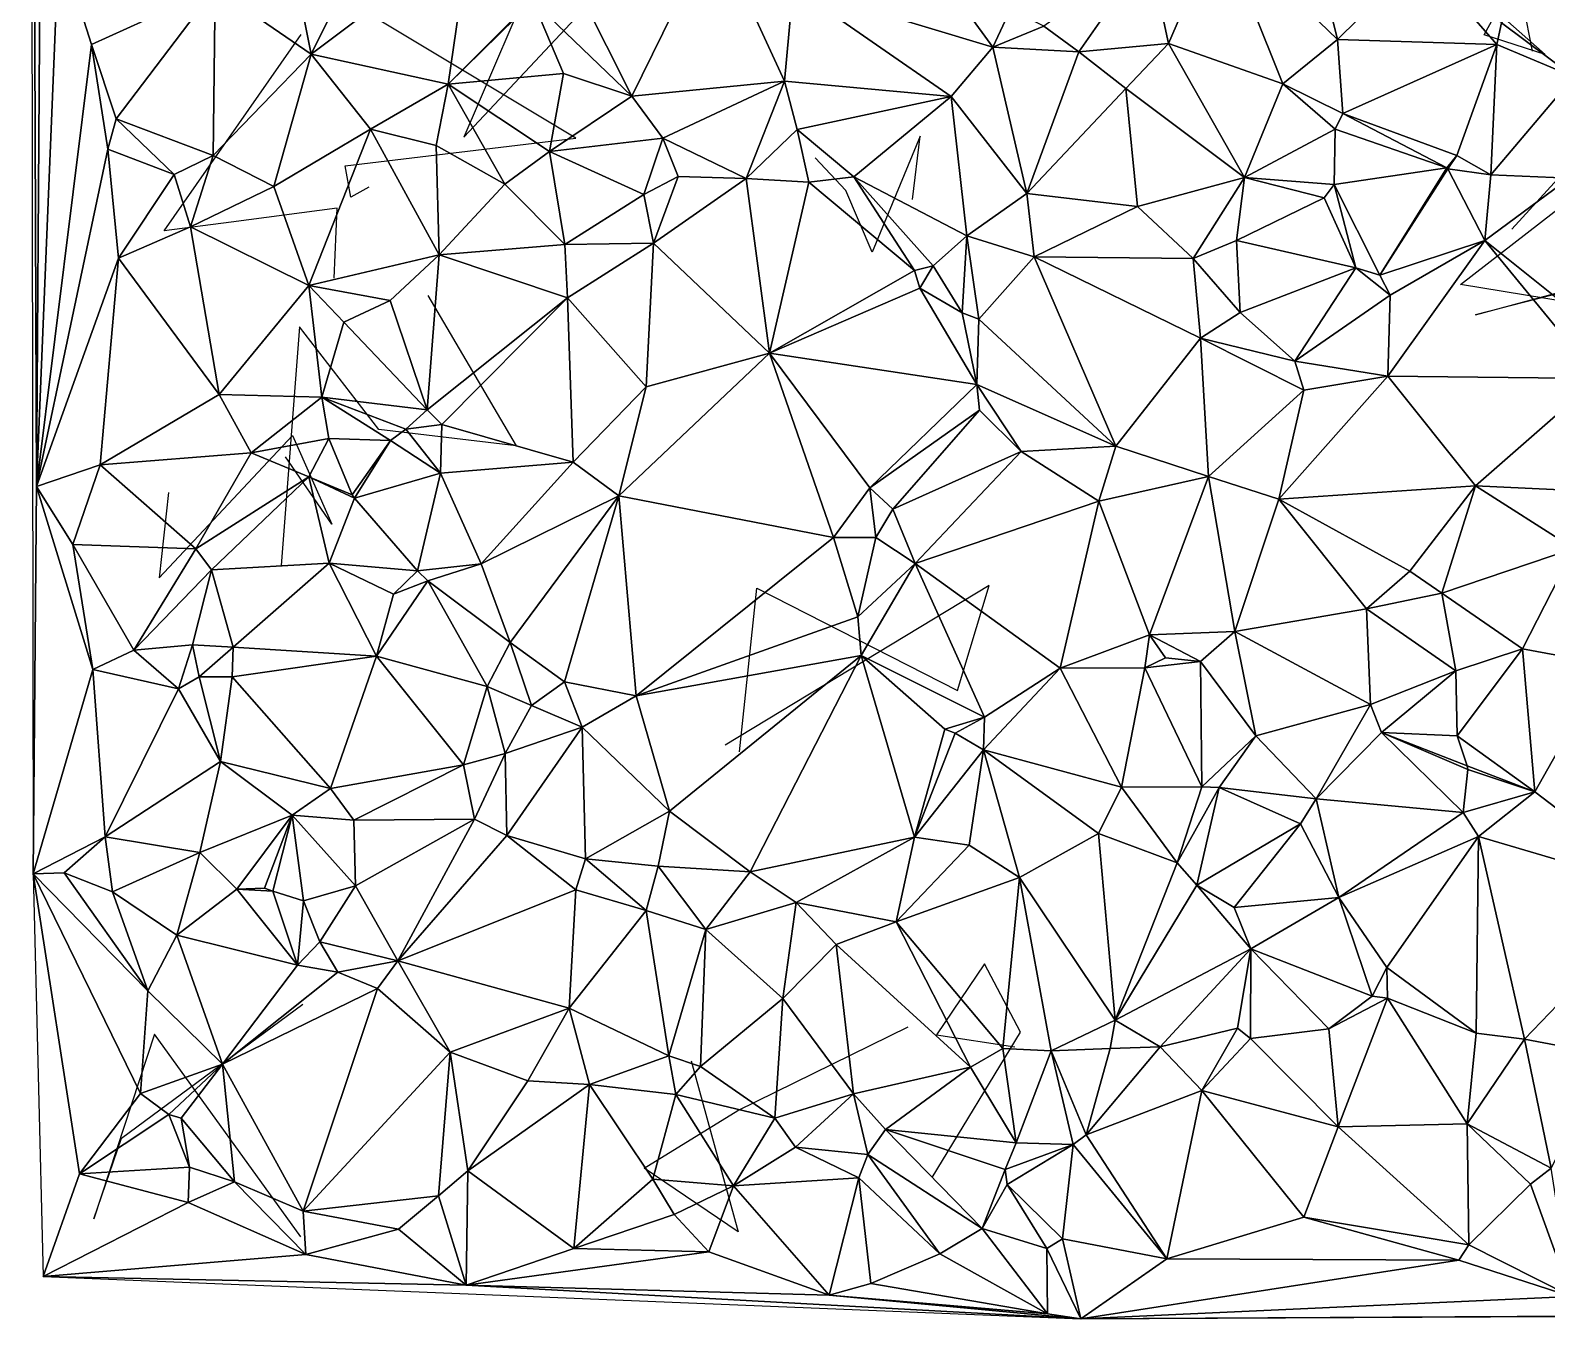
# Model space of a CAD drawing. Header units: metres. Extents: x -15 to 15.6, y -15.7 to 15.2.
# Drawn here: x -14.98 to -3.86, y -15 to -5.55 of the extents above; entities that cross this region are included whole.
import ezdxf

# ---------------------------------------------------------------- set-up
doc = ezdxf.new("R2010")
doc.units = ezdxf.units.M
doc.layers.add('CRACKS', color=1, linetype='Continuous')
doc.layers.add('STREET_MESH', color=7, linetype='Continuous')

msp = doc.modelspace()

# ---------------------------------------------------------------- linework, layer by layer
at = {"layer": 'CRACKS'}
for points in [[(-10.513, -4.803, 0.1), (-11.195, -5.117, 0.1), (-11.232, -5.005, 0.1), (-11.801, -6.333, 0.1), (-10.72, -5.179, 0.1)], [(-4.653, -5.034, 0.1), (-3.87, -5.728, 0.1), (-4.317, -5.584, 0.1), (-4.075, -5.139, 0.1), (-3.965, -5.702, 0.1)], [(-12.497, -6.7, 0.1), (-12.629, -6.774, 0.1), (-12.671, -6.545, 0.1), (-10.979, -6.34, 0.1), (-12.592, -5.372, 0.1)], [(-12.753, -7.368, 0.1), (-12.729, -6.855, 0.1), (-13.508, -6.956, 0.1), (-13.999, -7.021, 0.1), (-12.994, -5.58, 0.1)], [(-3.239, -7.62, 0.1), (-4.491, -7.415, 0.1), (-2.731, -6.049, 0.1), (-3.389, -6.215, 0.1), (-4.115, -7.009, 0.1)], [(-8.511, -6.791, 0.1), (-8.454, -6.327, 0.1), (-8.805, -7.177, 0.1), (-8.998, -6.724, 0.1), (-9.224, -6.485, 0.1)], [(-3.114, -7.592, 0.1), (-3.304, -7.361, 0.1), (-4.38, -7.636, 0.1), (-2.964, -7.255, 0.1), (-3.445, -7.629, 0.1)], [(-12.066, -7.494, 0.1), (-11.418, -8.598, 0.1), (-12.424, -8.479, 0.1), (-13.006, -7.725, 0.1), (-13.142, -9.475, 0.1)], [(-13.968, -8.941, 0.1), (-14.036, -9.566, 0.1), (-13.058, -8.523, 0.1), (-12.769, -9.172, 0.1), (-13.109, -8.678, 0.1)], [(-9.779, -10.841, 0.1), (-9.651, -9.641, 0.1), (-8.181, -10.393, 0.1), (-7.948, -9.623, 0.1), (-9.884, -10.794, 0.1)], [(-8.366, -13.964, 0.1), (-7.718, -12.897, 0.1), (-7.981, -12.398, 0.1), (-8.334, -12.918, 0.1), (-7.759, -13.005, 0.1)], [(-12.996, -14.399, 0.1), (-14.07, -12.913, 0.1), (-14.516, -14.268, 0.1), (-14.312, -13.676, 0.1), (-12.981, -12.694, 0.1)], [(-10.134, -13.108, 0.1), (-9.79, -14.362, 0.1), (-10.479, -13.895, 0.1), (-9.792, -13.472, 0.1), (-8.542, -12.858, 0.1)]]:
    msp.add_polyline3d(points, dxfattribs=at)
at = {"layer": 'STREET_MESH'}
for points in [[(-14.935, -8.895), (-14.892, -2.34), (-14.981, 3.354)], [(-14.96, -11.736), (-14.935, -8.895), (-14.981, 3.354)], [(-14.892, -2.34), (-14.935, -8.895), (-14.772, -4.901)], [(-12.921, -5.724), (-13.181, -4.428), (-13.625, -5.242)], [(-13.181, -4.428), (-12.921, -5.724), (-12.276, -4.422)], [(-12.276, -4.422), (-12.921, -5.724), (-11.756, -4.849)], [(-7.921, -5.673), (-8.799, -4.466), (-9.386, -5.231)], [(-8.799, -4.466), (-7.921, -5.673), (-7.792, -5.398)], [(-6.633, -5.647), (-6.258, -4.782), (-6.778, -4.971)], [(-6.258, -4.782), (-6.633, -5.647), (-5.793, -5.943)], [(-6.258, -4.782), (-5.393, -5.617), (-5.603, -4.758)], [(-5.393, -5.617), (-6.258, -4.782), (-5.793, -5.943)], [(-5.393, -5.617), (-4.781, -5.013), (-5.603, -4.758)], [(-12.921, -5.724), (-11.916, -5.946), (-11.756, -4.849)], [(-11.916, -5.946), (-11.303, -5.331), (-11.756, -4.849)], [(-11.127, -4.923), (-10.568, -6.032), (-9.965, -4.803)], [(-10.568, -6.032), (-9.449, -5.922), (-9.965, -4.803)], [(-9.965, -4.803), (-9.449, -5.922), (-9.386, -5.231)], [(-14.935, -8.895), (-14.532, -5.654), (-14.772, -4.901)], [(-14.532, -5.654), (-13.625, -5.242), (-14.772, -4.901)], [(-11.127, -4.923), (-11.294, -5.336), (-10.568, -6.032)], [(-7.546, -5.52), (-7.291, -5.708), (-6.778, -4.971)], [(-7.291, -5.708), (-6.633, -5.647), (-6.778, -4.971)], [(-4.781, -5.013), (-5.393, -5.617), (-4.224, -5.654)], [(-4.191, -5.494), (-4.781, -5.013), (-4.224, -5.654)], [(-4.191, -5.494), (-3.66, -5.891), (-3.847, -5.124)], [(-14.532, -5.654), (-14.352, -6.2), (-13.625, -5.242)], [(-13.625, -5.242), (-14.352, -6.2), (-13.64, -6.468)], [(-12.921, -5.724), (-13.625, -5.242), (-13.64, -6.468)], [(-11.294, -5.336), (-11.303, -5.331), (-11.916, -5.946)], [(-11.071, -5.867), (-11.294, -5.336), (-11.916, -5.946)], [(-11.294, -5.336), (-11.071, -5.867), (-10.568, -6.032)], [(-9.449, -5.922), (-8.226, -6.035), (-9.386, -5.231)], [(-8.226, -6.035), (-7.921, -5.673), (-9.386, -5.231)], [(-7.921, -5.673), (-7.546, -5.52), (-7.792, -5.398)], [(-7.291, -5.708), (-7.546, -5.52), (-7.921, -5.673)], [(-3.66, -5.891), (-4.191, -5.494), (-4.224, -5.654)], [(-14.411, -6.421), (-14.532, -5.654), (-14.935, -8.895)], [(-14.352, -6.2), (-14.532, -5.654), (-14.411, -6.421)], [(-6.633, -5.647), (-7.291, -5.708), (-6.946, -5.976)], [(-6.074, -6.63), (-6.633, -5.647), (-6.946, -5.976)], [(-6.633, -5.647), (-6.074, -6.63), (-5.793, -5.943)], [(-5.355, -6.16), (-5.393, -5.617), (-5.793, -5.943)], [(-5.393, -5.617), (-5.355, -6.16), (-4.224, -5.654)], [(-5.355, -6.16), (-4.517, -6.469), (-4.224, -5.654)], [(-4.517, -6.469), (-4.268, -6.611), (-4.224, -5.654)], [(-4.268, -6.611), (-3.66, -5.891), (-4.224, -5.654)], [(-13.194, -6.696), (-12.921, -5.724), (-13.64, -6.468)], [(-12.921, -5.724), (-13.194, -6.696), (-12.486, -6.274)], [(-11.916, -5.946), (-12.921, -5.724), (-12.486, -6.274)], [(-7.921, -5.673), (-8.226, -6.035), (-7.672, -6.748)], [(-7.291, -5.708), (-7.921, -5.673), (-7.672, -6.748)], [(-6.946, -5.976), (-7.291, -5.708), (-7.672, -6.748)], [(-11.071, -5.867), (-11.916, -5.946), (-11.173, -6.44)], [(-11.071, -5.867), (-11.173, -6.44), (-10.568, -6.032)], [(-3.694, -6.634), (-3.66, -5.891), (-4.268, -6.611)], [(-12.005, -6.396), (-11.916, -5.946), (-12.486, -6.274)], [(-12.005, -6.396), (-11.5, -6.678), (-11.916, -5.946)], [(-11.916, -5.946), (-11.5, -6.678), (-11.173, -6.44)], [(-10.342, -6.342), (-9.449, -5.922), (-10.568, -6.032)], [(-9.449, -5.922), (-10.342, -6.342), (-9.729, -6.638)], [(-9.355, -6.277), (-9.449, -5.922), (-9.729, -6.638)], [(-9.449, -5.922), (-9.355, -6.277), (-8.226, -6.035)], [(-6.859, -6.842), (-6.946, -5.976), (-7.672, -6.748)], [(-6.859, -6.842), (-6.074, -6.63), (-6.946, -5.976)], [(-5.793, -5.943), (-6.074, -6.63), (-5.41, -6.276)], [(-5.355, -6.16), (-5.793, -5.943), (-5.41, -6.276)], [(-11.173, -6.44), (-10.342, -6.342), (-10.568, -6.032)], [(-8.226, -6.035), (-9.355, -6.277), (-8.94, -6.624)], [(-8.226, -6.035), (-8.94, -6.624), (-8.111, -7.057)], [(-8.226, -6.035), (-8.111, -7.057), (-7.672, -6.748)], [(-13.926, -6.608), (-14.352, -6.2), (-14.411, -6.421)], [(-14.352, -6.2), (-13.926, -6.608), (-13.64, -6.468)], [(-4.592, -6.558), (-5.355, -6.16), (-5.41, -6.276)], [(-5.355, -6.16), (-4.592, -6.558), (-4.517, -6.469)], [(-13.194, -6.696), (-12.939, -7.421), (-12.486, -6.274)], [(-12.939, -7.421), (-11.983, -7.196), (-12.486, -6.274)], [(-11.983, -7.196), (-12.005, -6.396), (-12.486, -6.274)], [(-9.355, -6.277), (-9.729, -6.638), (-9.27, -6.663)], [(-8.94, -6.624), (-9.355, -6.277), (-9.27, -6.663)], [(-6.074, -6.63), (-5.417, -6.681), (-5.41, -6.276)], [(-5.417, -6.681), (-4.592, -6.558), (-5.41, -6.276)], [(-14.333, -7.221), (-14.411, -6.421), (-14.935, -8.895)], [(-14.333, -7.221), (-13.926, -6.608), (-14.411, -6.421)], [(-11.5, -6.678), (-12.005, -6.396), (-11.983, -7.196)], [(-11.5, -6.678), (-11.061, -7.122), (-11.173, -6.44)], [(-10.481, -6.755), (-10.342, -6.342), (-11.173, -6.44)], [(-11.061, -7.122), (-10.481, -6.755), (-11.173, -6.44)], [(-10.342, -6.342), (-10.481, -6.755), (-10.229, -6.623)], [(-10.342, -6.342), (-10.229, -6.623), (-9.729, -6.638)], [(-13.64, -6.468), (-13.926, -6.608), (-13.806, -6.992)], [(-13.194, -6.696), (-13.64, -6.468), (-13.806, -6.992)], [(-5.083, -7.346), (-4.592, -6.558), (-5.417, -6.681)], [(-5.083, -7.346), (-4.583, -6.567), (-4.592, -6.558)], [(-4.592, -6.558), (-4.583, -6.567), (-4.517, -6.469)], [(-4.517, -6.469), (-4.583, -6.567), (-4.268, -6.611)], [(-13.926, -6.608), (-14.333, -7.221), (-13.806, -6.992)], [(-10.229, -6.623), (-10.481, -6.755), (-10.41, -7.112)], [(-9.729, -6.638), (-10.229, -6.623), (-10.41, -7.112)], [(-9.729, -6.638), (-10.41, -7.112), (-9.558, -7.919)], [(-9.729, -6.638), (-9.558, -7.919), (-9.27, -6.663)], [(-9.558, -7.919), (-8.495, -7.312), (-9.27, -6.663)], [(-8.495, -7.312), (-8.94, -6.624), (-9.27, -6.663)], [(-8.94, -6.624), (-8.358, -7.278), (-8.111, -7.057)], [(-8.358, -7.278), (-8.94, -6.624), (-8.495, -7.312)], [(-6.452, -7.224), (-6.074, -6.63), (-6.859, -6.842)], [(-6.134, -7.092), (-6.074, -6.63), (-6.452, -7.224)], [(-6.074, -6.63), (-6.134, -7.092), (-5.49, -6.779)], [(-5.417, -6.681), (-6.074, -6.63), (-5.49, -6.779)], [(-4.583, -6.567), (-5.083, -7.346), (-4.312, -7.092)], [(-4.583, -6.567), (-4.312, -7.092), (-4.268, -6.611)], [(-4.312, -7.092), (-3.694, -6.634), (-4.268, -6.611)], [(-3.694, -6.634), (-4.312, -7.092), (-3.237, -7.953)], [(-12.939, -7.421), (-13.194, -6.696), (-13.806, -6.992)], [(-11.5, -6.678), (-11.983, -7.196), (-11.061, -7.122)], [(-10.481, -6.755), (-11.061, -7.122), (-10.41, -7.112)], [(-8.111, -7.057), (-7.617, -7.212), (-7.672, -6.748)], [(-7.617, -7.212), (-6.859, -6.842), (-7.672, -6.748)], [(-6.134, -7.092), (-5.258, -7.292), (-5.49, -6.779)], [(-5.258, -7.292), (-5.417, -6.681), (-5.49, -6.779)], [(-5.258, -7.292), (-5.083, -7.346), (-5.417, -6.681)], [(-6.452, -7.224), (-6.859, -6.842), (-7.617, -7.212)], [(-14.333, -7.221), (-13.596, -8.22), (-13.806, -6.992)], [(-13.596, -8.22), (-12.939, -7.421), (-13.806, -6.992)], [(-10.41, -7.112), (-11.061, -7.122), (-11.041, -7.511)], [(-10.463, -8.165), (-10.41, -7.112), (-11.041, -7.511)], [(-10.41, -7.112), (-10.463, -8.165), (-9.558, -7.919)], [(-8.358, -7.278), (-8.147, -7.622), (-8.111, -7.057)], [(-8.147, -7.622), (-8.024, -7.669), (-8.111, -7.057)], [(-8.111, -7.057), (-8.024, -7.669), (-7.617, -7.212)], [(-6.107, -7.619), (-6.134, -7.092), (-6.452, -7.224)], [(-5.258, -7.292), (-6.134, -7.092), (-6.107, -7.619)], [(-4.312, -7.092), (-5.083, -7.346), (-5.007, -7.493)], [(-5.025, -8.087), (-4.312, -7.092), (-5.007, -7.493)], [(-5.025, -8.087), (-3.481, -8.104), (-4.312, -7.092)], [(-4.312, -7.092), (-3.481, -8.104), (-3.237, -7.953)], [(-14.469, -8.738), (-14.333, -7.221), (-14.935, -8.895)], [(-14.469, -8.738), (-13.596, -8.22), (-14.333, -7.221)], [(-12.939, -7.421), (-12.342, -7.532), (-11.983, -7.196)], [(-12.342, -7.532), (-12.069, -8.333), (-11.983, -7.196)], [(-11.983, -7.196), (-12.069, -8.333), (-11.041, -7.511)], [(-11.061, -7.122), (-11.983, -7.196), (-11.041, -7.511)], [(-8.024, -7.669), (-7.018, -8.6), (-7.617, -7.212)], [(-7.617, -7.212), (-7.018, -8.6), (-6.399, -7.809)], [(-6.452, -7.224), (-7.617, -7.212), (-6.399, -7.809)], [(-6.107, -7.619), (-6.452, -7.224), (-6.399, -7.809)], [(-8.456, -7.441), (-8.495, -7.312), (-9.558, -7.919)], [(-8.456, -7.441), (-8.358, -7.278), (-8.495, -7.312)], [(-8.147, -7.622), (-8.358, -7.278), (-8.456, -7.441)], [(-5.707, -7.977), (-5.258, -7.292), (-6.107, -7.619)], [(-5.258, -7.292), (-5.707, -7.977), (-5.007, -7.493)], [(-5.083, -7.346), (-5.258, -7.292), (-5.007, -7.493)], [(-12.842, -8.24), (-12.939, -7.421), (-13.596, -8.22)], [(-12.939, -7.421), (-12.842, -8.24), (-12.681, -7.69)], [(-12.342, -7.532), (-12.939, -7.421), (-12.681, -7.69)], [(-8.038, -8.148), (-8.456, -7.441), (-9.558, -7.919)], [(-8.038, -8.148), (-8.147, -7.622), (-8.456, -7.441)], [(-12.069, -8.333), (-12.342, -7.532), (-12.681, -7.69)], [(-12.069, -8.333), (-11.963, -8.44), (-11.041, -7.511)], [(-11.963, -8.44), (-10.998, -8.717), (-11.041, -7.511)], [(-10.998, -8.717), (-10.463, -8.165), (-11.041, -7.511)], [(-5.707, -7.977), (-5.025, -8.087), (-5.007, -7.493)], [(-8.024, -7.669), (-8.147, -7.622), (-8.038, -8.148)], [(-8.024, -7.669), (-8.038, -8.148), (-7.018, -8.6)], [(-5.707, -7.977), (-6.107, -7.619), (-6.399, -7.809)], [(-12.842, -8.24), (-12.069, -8.333), (-12.681, -7.69)], [(-7.018, -8.6), (-6.34, -8.823), (-6.399, -7.809)], [(-6.34, -8.823), (-5.639, -8.19), (-6.399, -7.809)], [(-5.639, -8.19), (-5.707, -7.977), (-6.399, -7.809)], [(-10.463, -8.165), (-10.664, -8.965), (-9.558, -7.919)], [(-10.664, -8.965), (-9.09, -9.269), (-9.558, -7.919)], [(-9.09, -9.269), (-8.824, -8.905), (-9.558, -7.919)], [(-8.824, -8.905), (-8.038, -8.148), (-9.558, -7.919)], [(-5.025, -8.087), (-5.707, -7.977), (-5.639, -8.19)], [(-5.025, -8.087), (-5.639, -8.19), (-5.823, -8.99)], [(-4.382, -8.891), (-5.025, -8.087), (-5.823, -8.99)], [(-5.025, -8.087), (-4.382, -8.891), (-3.481, -8.104)], [(-3.481, -8.104), (-4.382, -8.891), (-3.602, -8.927)], [(-14.469, -8.738), (-13.36, -8.649), (-13.596, -8.22)], [(-13.36, -8.649), (-12.842, -8.24), (-13.596, -8.22)], [(-10.463, -8.165), (-10.998, -8.717), (-10.664, -8.965)], [(-8.038, -8.148), (-8.824, -8.905), (-8.018, -8.335)], [(-7.713, -8.64), (-8.038, -8.148), (-8.018, -8.335)], [(-8.038, -8.148), (-7.713, -8.64), (-7.018, -8.6)], [(-5.639, -8.19), (-6.34, -8.823), (-5.823, -8.99)], [(-12.79, -8.545), (-12.842, -8.24), (-13.36, -8.649)], [(-12.79, -8.545), (-12.338, -8.558), (-12.842, -8.24)], [(-12.338, -8.558), (-12.227, -8.476), (-12.842, -8.24)], [(-12.227, -8.476), (-12.069, -8.333), (-12.842, -8.24)], [(-12.069, -8.333), (-12.227, -8.476), (-11.963, -8.44)], [(-8.824, -8.905), (-8.655, -9.063), (-8.018, -8.335)], [(-8.655, -9.063), (-7.713, -8.64), (-8.018, -8.335)], [(-12.227, -8.476), (-11.973, -8.797), (-11.963, -8.44)], [(-11.963, -8.44), (-11.973, -8.797), (-10.998, -8.717)], [(-12.79, -8.545), (-13.36, -8.649), (-12.939, -8.826)], [(-12.619, -8.958), (-12.79, -8.545), (-12.939, -8.826)], [(-12.79, -8.545), (-12.619, -8.958), (-12.338, -8.558)], [(-12.338, -8.558), (-12.619, -8.958), (-12.604, -8.981)], [(-11.973, -8.797), (-12.338, -8.558), (-12.604, -8.981)], [(-12.227, -8.476), (-12.338, -8.558), (-11.973, -8.797)], [(-14.469, -8.738), (-13.766, -9.353), (-13.36, -8.649)], [(-13.36, -8.649), (-13.766, -9.353), (-12.939, -8.826)], [(-7.713, -8.64), (-8.655, -9.063), (-8.49, -9.461)], [(-7.713, -8.64), (-8.49, -9.461), (-7.143, -9.003)], [(-7.018, -8.6), (-7.713, -8.64), (-7.143, -9.003)], [(-6.34, -8.823), (-7.018, -8.6), (-7.143, -9.003)], [(-14.469, -8.738), (-14.935, -8.895), (-14.668, -9.321)], [(-13.766, -9.353), (-14.469, -8.738), (-14.668, -9.321)], [(-11.973, -8.797), (-11.675, -9.463), (-10.998, -8.717)], [(-10.998, -8.717), (-11.675, -9.463), (-10.664, -8.965)], [(-14.96, -11.736), (-14.521, -10.237), (-14.935, -8.895)], [(-14.935, -8.895), (-14.521, -10.237), (-14.668, -9.321)], [(-13.766, -9.353), (-13.653, -9.506), (-12.939, -8.826)], [(-12.939, -8.826), (-13.653, -9.506), (-12.789, -9.457)], [(-12.604, -8.981), (-12.939, -8.826), (-12.789, -9.457)], [(-12.604, -8.981), (-12.619, -8.958), (-12.939, -8.826)], [(-11.973, -8.797), (-12.604, -8.981), (-12.141, -9.514)], [(-11.675, -9.463), (-11.973, -8.797), (-12.141, -9.514)], [(-6.773, -9.984), (-6.34, -8.823), (-7.143, -9.003)], [(-6.34, -8.823), (-6.773, -9.984), (-6.147, -9.959)], [(-5.823, -8.99), (-6.34, -8.823), (-6.147, -9.959)], [(-4.862, -9.516), (-4.382, -8.891), (-5.823, -8.99)], [(-4.382, -8.891), (-4.862, -9.516), (-4.627, -9.678)], [(-4.382, -8.891), (-4.627, -9.678), (-3.659, -9.351)], [(-3.602, -8.927), (-4.382, -8.891), (-3.659, -9.351)], [(-12.604, -8.981), (-12.789, -9.457), (-12.141, -9.514)], [(-11.675, -9.463), (-11.462, -10.039), (-10.664, -8.965)], [(-10.664, -8.965), (-11.462, -10.039), (-11.063, -10.329)], [(-10.538, -10.431), (-10.664, -8.965), (-11.063, -10.329)], [(-9.09, -9.269), (-10.664, -8.965), (-10.538, -10.431)], [(-9.09, -9.269), (-8.78, -9.269), (-8.824, -8.905)], [(-8.78, -9.269), (-8.655, -9.063), (-8.824, -8.905)], [(-8.49, -9.461), (-7.426, -10.229), (-7.143, -9.003)], [(-7.426, -10.229), (-6.773, -9.984), (-7.143, -9.003)], [(-5.181, -9.793), (-5.823, -8.99), (-6.147, -9.959)], [(-4.862, -9.516), (-5.823, -8.99), (-5.181, -9.793)], [(-8.655, -9.063), (-8.78, -9.269), (-8.49, -9.461)], [(-14.521, -10.237), (-14.222, -10.097), (-14.668, -9.321)], [(-14.222, -10.097), (-13.766, -9.353), (-14.668, -9.321)], [(-8.91, -9.853), (-9.09, -9.269), (-10.538, -10.431)], [(-8.91, -9.853), (-8.78, -9.269), (-9.09, -9.269)], [(-8.78, -9.269), (-8.91, -9.853), (-8.49, -9.461)], [(-13.653, -9.506), (-13.766, -9.353), (-14.222, -10.097)], [(-4.627, -9.678), (-4.035, -10.087), (-3.659, -9.351)], [(-4.035, -10.087), (-3.417, -10.202), (-3.659, -9.351)], [(-13.79, -10.058), (-13.653, -9.506), (-14.222, -10.097)], [(-13.79, -10.058), (-13.493, -10.074), (-13.653, -9.506)], [(-13.653, -9.506), (-13.493, -10.074), (-12.789, -9.457)], [(-12.789, -9.457), (-13.493, -10.074), (-12.441, -10.14)], [(-12.318, -9.685), (-12.789, -9.457), (-12.441, -10.14)], [(-12.789, -9.457), (-12.318, -9.685), (-12.141, -9.514)], [(-12.318, -9.685), (-12.066, -9.589), (-12.141, -9.514)], [(-12.066, -9.589), (-11.675, -9.463), (-12.141, -9.514)], [(-11.675, -9.463), (-12.066, -9.589), (-11.462, -10.039)], [(-8.49, -9.461), (-8.91, -9.853), (-8.886, -10.135)], [(-7.982, -10.588), (-8.49, -9.461), (-8.886, -10.135)], [(-8.49, -9.461), (-7.982, -10.588), (-7.426, -10.229)], [(-4.627, -9.678), (-4.862, -9.516), (-5.181, -9.793)], [(-11.63, -10.362), (-12.066, -9.589), (-12.441, -10.14)], [(-12.066, -9.589), (-12.318, -9.685), (-12.441, -10.14)], [(-11.462, -10.039), (-12.066, -9.589), (-11.63, -10.362)], [(-4.526, -10.248), (-4.627, -9.678), (-5.181, -9.793)], [(-4.035, -10.087), (-4.627, -9.678), (-4.526, -10.248)], [(-8.91, -9.853), (-10.538, -10.431), (-8.886, -10.135)], [(-5.152, -10.495), (-5.181, -9.793), (-6.147, -9.959)], [(-5.152, -10.495), (-4.526, -10.248), (-5.181, -9.793)], [(-6.806, -10.226), (-6.773, -9.984), (-7.426, -10.229)], [(-6.806, -10.226), (-6.655, -10.152), (-6.773, -9.984)], [(-6.773, -9.984), (-6.397, -10.179), (-6.147, -9.959)], [(-6.655, -10.152), (-6.397, -10.179), (-6.773, -9.984)], [(-6.397, -10.179), (-5.993, -10.724), (-6.147, -9.959)], [(-5.993, -10.724), (-5.152, -10.495), (-6.147, -9.959)], [(-13.895, -10.38), (-14.222, -10.097), (-14.521, -10.237)], [(-13.79, -10.058), (-14.222, -10.097), (-13.895, -10.38)], [(-13.742, -10.292), (-13.79, -10.058), (-13.895, -10.38)], [(-13.742, -10.292), (-13.493, -10.074), (-13.79, -10.058)], [(-13.493, -10.074), (-13.742, -10.292), (-13.5, -10.293)], [(-13.493, -10.074), (-13.5, -10.293), (-12.441, -10.14)], [(-11.304, -10.503), (-11.462, -10.039), (-11.63, -10.362)], [(-11.462, -10.039), (-11.304, -10.503), (-11.063, -10.329)], [(-4.515, -10.724), (-4.035, -10.087), (-4.526, -10.248)], [(-4.035, -10.087), (-4.515, -10.724), (-3.945, -11.136)], [(-3.417, -10.202), (-4.035, -10.087), (-3.945, -11.136)], [(-13.5, -10.293), (-12.779, -11.111), (-12.441, -10.14)], [(-12.779, -11.111), (-11.803, -10.938), (-12.441, -10.14)], [(-11.803, -10.938), (-11.63, -10.362), (-12.441, -10.14)], [(-10.538, -10.431), (-10.292, -11.277), (-8.886, -10.135)], [(-10.292, -11.277), (-9.702, -11.721), (-8.886, -10.135)], [(-9.702, -11.721), (-8.495, -11.468), (-8.886, -10.135)], [(-8.495, -11.468), (-8.272, -10.676), (-8.886, -10.135)], [(-8.272, -10.676), (-7.982, -10.588), (-8.886, -10.135)], [(-7.989, -10.828), (-6.977, -11.102), (-7.426, -10.229)], [(-7.982, -10.588), (-7.989, -10.828), (-7.426, -10.229)], [(-6.977, -11.102), (-6.806, -10.226), (-7.426, -10.229)], [(-6.388, -11.098), (-6.806, -10.226), (-6.977, -11.102)], [(-6.397, -10.179), (-6.655, -10.152), (-6.806, -10.226)], [(-6.388, -11.098), (-6.397, -10.179), (-6.806, -10.226)], [(-6.397, -10.179), (-6.388, -11.098), (-5.993, -10.724)], [(-2.982, -11.87), (-3.417, -10.202), (-3.945, -11.136)], [(-14.431, -11.465), (-14.521, -10.237), (-14.96, -11.736)], [(-14.431, -11.465), (-13.895, -10.38), (-14.521, -10.237)], [(-13.742, -10.292), (-13.895, -10.38), (-13.587, -10.912)], [(-13.5, -10.293), (-13.742, -10.292), (-13.587, -10.912)], [(-12.779, -11.111), (-13.5, -10.293), (-13.587, -10.912)], [(-11.063, -10.329), (-11.304, -10.503), (-10.934, -10.661)], [(-10.538, -10.431), (-11.063, -10.329), (-10.934, -10.661)], [(-5.152, -10.495), (-5.07, -10.7), (-4.526, -10.248)], [(-5.07, -10.7), (-4.515, -10.724), (-4.526, -10.248)], [(-13.895, -10.38), (-14.431, -11.465), (-13.587, -10.912)], [(-11.803, -10.938), (-11.497, -10.855), (-11.63, -10.362)], [(-11.497, -10.855), (-11.304, -10.503), (-11.63, -10.362)], [(-10.292, -11.277), (-10.538, -10.431), (-10.934, -10.661)], [(-11.304, -10.503), (-11.497, -10.855), (-10.934, -10.661)], [(-5.152, -10.495), (-5.993, -10.724), (-5.55, -11.187)], [(-5.07, -10.7), (-5.152, -10.495), (-5.55, -11.187)], [(-11.497, -10.855), (-11.485, -11.456), (-10.934, -10.661)], [(-11.485, -11.456), (-10.909, -11.626), (-10.934, -10.661)], [(-10.909, -11.626), (-10.292, -11.277), (-10.934, -10.661)], [(-8.198, -10.704), (-8.272, -10.676), (-8.495, -11.468)], [(-7.982, -10.588), (-8.272, -10.676), (-8.198, -10.704)], [(-7.989, -10.828), (-7.982, -10.588), (-8.198, -10.704)], [(-7.989, -10.828), (-8.198, -10.704), (-8.495, -11.468)], [(-5.993, -10.724), (-6.388, -11.098), (-6.26, -11.103)], [(-5.993, -10.724), (-6.26, -11.103), (-5.55, -11.187)], [(-4.471, -11.288), (-5.07, -10.7), (-5.55, -11.187)], [(-5.07, -10.7), (-4.443, -10.945), (-4.515, -10.724)], [(-4.443, -10.945), (-5.07, -10.7), (-4.438, -10.972)], [(-4.438, -10.972), (-5.07, -10.7), (-4.471, -11.288)], [(-4.515, -10.724), (-4.443, -10.945), (-3.945, -11.136)], [(-11.803, -10.938), (-11.722, -11.336), (-11.497, -10.855)], [(-11.497, -10.855), (-11.722, -11.336), (-11.485, -11.456)], [(-8.094, -11.526), (-7.989, -10.828), (-8.495, -11.468)], [(-7.989, -10.828), (-8.094, -11.526), (-7.725, -11.764)], [(-7.989, -10.828), (-7.147, -11.441), (-6.977, -11.102)], [(-7.147, -11.441), (-7.989, -10.828), (-7.725, -11.764)], [(-13.587, -10.912), (-14.431, -11.465), (-13.737, -11.581)], [(-13.059, -11.306), (-13.587, -10.912), (-13.737, -11.581)], [(-13.059, -11.306), (-12.779, -11.111), (-13.587, -10.912)], [(-11.803, -10.938), (-12.779, -11.111), (-12.608, -11.344)], [(-11.722, -11.336), (-11.803, -10.938), (-12.608, -11.344)], [(-4.438, -10.972), (-4.471, -11.288), (-3.945, -11.136)], [(-4.443, -10.945), (-4.438, -10.972), (-3.945, -11.136)], [(-12.779, -11.111), (-13.059, -11.306), (-12.608, -11.344)], [(-7.147, -11.441), (-6.568, -11.656), (-6.977, -11.102)], [(-6.568, -11.656), (-6.388, -11.098), (-6.977, -11.102)], [(-6.388, -11.098), (-6.568, -11.656), (-6.26, -11.103)], [(-6.568, -11.656), (-6.425, -11.819), (-6.26, -11.103)], [(-6.425, -11.819), (-5.665, -11.371), (-6.26, -11.103)], [(-6.26, -11.103), (-5.665, -11.371), (-5.55, -11.187)], [(-5.665, -11.371), (-5.383, -11.91), (-5.55, -11.187)], [(-5.383, -11.91), (-4.471, -11.288), (-5.55, -11.187)], [(-4.471, -11.288), (-4.359, -11.463), (-3.945, -11.136)], [(-4.359, -11.463), (-2.982, -11.87), (-3.945, -11.136)], [(-13.467, -11.849), (-13.059, -11.306), (-13.737, -11.581)], [(-13.059, -11.306), (-13.467, -11.849), (-13.263, -11.843)], [(-13.059, -11.306), (-13.263, -11.843), (-13.202, -11.864)], [(-12.978, -11.935), (-13.059, -11.306), (-13.202, -11.864)], [(-13.059, -11.306), (-12.596, -11.826), (-12.608, -11.344)], [(-12.596, -11.826), (-13.059, -11.306), (-12.978, -11.935)], [(-12.596, -11.826), (-11.722, -11.336), (-12.608, -11.344)], [(-11.722, -11.336), (-12.596, -11.826), (-12.284, -12.376)], [(-11.722, -11.336), (-12.284, -12.376), (-11.485, -11.456)], [(-10.909, -11.626), (-10.375, -11.68), (-10.292, -11.277)], [(-10.375, -11.68), (-9.702, -11.721), (-10.292, -11.277)], [(-4.359, -11.463), (-4.471, -11.288), (-5.383, -11.91)], [(-7.023, -12.81), (-7.147, -11.441), (-7.725, -11.764)], [(-6.568, -11.656), (-7.147, -11.441), (-7.023, -12.81)], [(-5.665, -11.371), (-6.425, -11.819), (-6.152, -11.984)], [(-5.383, -11.91), (-5.665, -11.371), (-6.152, -11.984)], [(-14.733, -11.729), (-14.431, -11.465), (-14.96, -11.736)], [(-14.431, -11.465), (-14.733, -11.729), (-14.379, -11.87)], [(-14.431, -11.465), (-14.379, -11.87), (-13.737, -11.581)], [(-11.485, -11.456), (-12.284, -12.376), (-10.979, -11.855)], [(-10.909, -11.626), (-11.485, -11.456), (-10.979, -11.855)], [(-8.495, -11.468), (-9.702, -11.721), (-9.364, -11.947)], [(-8.631, -12.089), (-8.495, -11.468), (-9.364, -11.947)], [(-8.631, -12.089), (-8.094, -11.526), (-8.495, -11.468)], [(-8.094, -11.526), (-8.631, -12.089), (-7.725, -11.764)], [(-5.031, -12.425), (-4.359, -11.463), (-5.383, -11.91)], [(-5.031, -12.425), (-4.375, -12.906), (-4.359, -11.463)], [(-4.359, -11.463), (-4.375, -12.906), (-4.021, -12.95)], [(-2.982, -11.87), (-4.359, -11.463), (-4.021, -12.95)], [(-14.379, -11.87), (-13.906, -12.187), (-13.737, -11.581)], [(-13.906, -12.187), (-13.467, -11.849), (-13.737, -11.581)], [(-10.464, -12.006), (-10.909, -11.626), (-10.979, -11.855)], [(-10.909, -11.626), (-10.464, -12.006), (-10.375, -11.68)], [(-6.425, -11.819), (-6.568, -11.656), (-7.023, -12.81)], [(-14.118, -12.594), (-14.733, -11.729), (-14.96, -11.736)], [(-14.62, -13.936), (-14.96, -11.736), (-14.886, -14.691)], [(-14.62, -13.936), (-14.172, -13.347), (-14.96, -11.736)], [(-14.172, -13.347), (-14.118, -12.594), (-14.96, -11.736)], [(-14.379, -11.87), (-14.733, -11.729), (-14.118, -12.594)], [(-10.375, -11.68), (-10.464, -12.006), (-10.025, -12.146)], [(-9.702, -11.721), (-10.375, -11.68), (-10.025, -12.146)], [(-9.702, -11.721), (-10.025, -12.146), (-9.364, -11.947)], [(-8.631, -12.089), (-7.847, -13.019), (-7.725, -11.764)], [(-7.847, -13.019), (-7.493, -13.036), (-7.725, -11.764)], [(-7.493, -13.036), (-7.023, -12.81), (-7.725, -11.764)], [(-13.906, -12.187), (-14.379, -11.87), (-14.118, -12.594)], [(-13.467, -11.849), (-13.906, -12.187), (-13.022, -12.407)], [(-13.263, -11.843), (-13.467, -11.849), (-13.202, -11.864)], [(-13.202, -11.864), (-13.467, -11.849), (-13.022, -12.407)], [(-12.978, -11.935), (-13.202, -11.864), (-13.022, -12.407)], [(-12.856, -12.236), (-12.596, -11.826), (-12.978, -11.935)], [(-12.284, -12.376), (-12.596, -11.826), (-12.856, -12.236)], [(-10.979, -11.855), (-12.284, -12.376), (-11.028, -12.722)], [(-10.464, -12.006), (-10.979, -11.855), (-11.028, -12.722)], [(-6.425, -11.819), (-7.023, -12.81), (-6.028, -12.287)], [(-6.152, -11.984), (-6.425, -11.819), (-6.028, -12.287)], [(-3.404, -13.066), (-2.982, -11.87), (-4.021, -12.95)], [(-12.856, -12.236), (-12.978, -11.935), (-13.022, -12.407)], [(-10.298, -13.072), (-10.464, -12.006), (-11.028, -12.722)], [(-10.464, -12.006), (-10.298, -13.072), (-10.025, -12.146)], [(-9.364, -11.947), (-10.025, -12.146), (-9.461, -12.651)], [(-9.07, -12.256), (-9.364, -11.947), (-9.461, -12.651)], [(-9.07, -12.256), (-8.631, -12.089), (-9.364, -11.947)], [(-5.383, -11.91), (-6.152, -11.984), (-6.028, -12.287)], [(-5.138, -12.634), (-5.383, -11.91), (-6.028, -12.287)], [(-5.031, -12.425), (-5.383, -11.91), (-5.138, -12.634)], [(-8.631, -12.089), (-9.07, -12.256), (-8.086, -13.155)], [(-7.847, -13.019), (-8.631, -12.089), (-8.086, -13.155)], [(-13.906, -12.187), (-14.118, -12.594), (-13.572, -13.133)], [(-13.906, -12.187), (-13.572, -13.133), (-13.022, -12.407)], [(-10.025, -12.146), (-10.298, -13.072), (-10.066, -13.151)], [(-10.025, -12.146), (-10.066, -13.151), (-9.461, -12.651)], [(-12.724, -12.458), (-12.856, -12.236), (-13.022, -12.407)], [(-12.284, -12.376), (-12.856, -12.236), (-12.724, -12.458)], [(-8.942, -13.35), (-9.07, -12.256), (-9.461, -12.651)], [(-9.07, -12.256), (-8.942, -13.35), (-8.086, -13.155)], [(-7.023, -12.81), (-6.693, -13.006), (-6.028, -12.287)], [(-6.693, -13.006), (-6.126, -12.869), (-6.028, -12.287)], [(-6.126, -12.869), (-6.03, -12.944), (-6.028, -12.287)], [(-6.03, -12.944), (-5.456, -12.873), (-6.028, -12.287)], [(-5.456, -12.873), (-5.138, -12.634), (-6.028, -12.287)], [(-13.572, -13.133), (-12.724, -12.458), (-13.022, -12.407)], [(-12.434, -12.579), (-12.284, -12.376), (-12.724, -12.458)], [(-12.284, -12.376), (-12.434, -12.579), (-11.902, -13.045)], [(-11.028, -12.722), (-12.284, -12.376), (-11.902, -13.045)], [(-5.031, -12.425), (-5.138, -12.634), (-5.026, -12.648)], [(-4.375, -12.906), (-5.031, -12.425), (-5.026, -12.648)], [(-12.434, -12.579), (-12.724, -12.458), (-13.572, -13.133)], [(-14.118, -12.594), (-14.172, -13.347), (-13.572, -13.133)], [(-12.434, -12.579), (-13.572, -13.133), (-12.979, -14.21)], [(-11.902, -13.045), (-12.434, -12.579), (-12.979, -14.21)], [(-10.066, -13.151), (-9.521, -13.53), (-9.461, -12.651)], [(-9.521, -13.53), (-8.942, -13.35), (-9.461, -12.651)], [(-5.138, -12.634), (-5.456, -12.873), (-5.026, -12.648)], [(-5.456, -12.873), (-5.388, -13.592), (-5.026, -12.648)], [(-5.388, -13.592), (-4.441, -13.57), (-5.026, -12.648)], [(-4.441, -13.57), (-4.375, -12.906), (-5.026, -12.648)], [(-11.331, -13.256), (-11.028, -12.722), (-11.902, -13.045)], [(-11.331, -13.256), (-10.879, -13.281), (-11.028, -12.722)], [(-10.879, -13.281), (-10.298, -13.072), (-11.028, -12.722)], [(-7.493, -13.036), (-7.061, -13.019), (-7.023, -12.81)], [(-7.061, -13.019), (-6.693, -13.006), (-7.023, -12.81)], [(-6.126, -12.869), (-6.693, -13.006), (-6.388, -13.326)], [(-6.03, -12.944), (-6.126, -12.869), (-6.388, -13.326)], [(-5.456, -12.873), (-6.03, -12.944), (-5.388, -13.592)], [(-6.388, -13.326), (-6.693, -13.006), (-7.237, -13.651)], [(-6.693, -13.006), (-7.061, -13.019), (-7.237, -13.651)], [(-5.388, -13.592), (-6.03, -12.944), (-6.388, -13.326)], [(-4.375, -12.906), (-4.441, -13.57), (-4.021, -12.95)], [(-4.441, -13.57), (-3.826, -13.895), (-4.021, -12.95)], [(-3.826, -13.895), (-3.404, -13.066), (-4.021, -12.95)], [(-11.988, -14.098), (-11.902, -13.045), (-12.979, -14.21)], [(-11.988, -14.098), (-11.771, -13.914), (-11.902, -13.045)], [(-11.771, -13.914), (-11.331, -13.256), (-11.902, -13.045)], [(-10.298, -13.072), (-10.879, -13.281), (-10.245, -13.356)], [(-10.066, -13.151), (-10.298, -13.072), (-10.245, -13.356)], [(-7.75, -13.711), (-7.847, -13.019), (-8.086, -13.155)], [(-7.493, -13.036), (-7.847, -13.019), (-7.75, -13.711)], [(-7.493, -13.036), (-7.75, -13.711), (-7.331, -13.722)], [(-7.061, -13.019), (-7.493, -13.036), (-7.237, -13.651)], [(-7.493, -13.036), (-7.331, -13.722), (-7.237, -13.651)], [(-13.572, -13.133), (-14.172, -13.347), (-13.964, -13.501)], [(-13.875, -13.53), (-13.572, -13.133), (-13.964, -13.501)], [(-13.875, -13.53), (-13.483, -13.995), (-13.572, -13.133)], [(-13.572, -13.133), (-13.483, -13.995), (-12.979, -14.21)], [(-9.521, -13.53), (-10.066, -13.151), (-10.245, -13.356)], [(-8.942, -13.35), (-8.708, -13.611), (-8.086, -13.155)], [(-8.708, -13.611), (-7.75, -13.711), (-8.086, -13.155)], [(-11.771, -13.914), (-10.879, -13.281), (-11.331, -13.256)], [(-10.879, -13.281), (-11.771, -13.914), (-10.994, -14.485)], [(-10.414, -13.976), (-10.879, -13.281), (-10.994, -14.485)], [(-10.879, -13.281), (-10.414, -13.976), (-10.245, -13.356)], [(-6.644, -14.56), (-6.388, -13.326), (-7.237, -13.651)], [(-5.639, -14.255), (-6.388, -13.326), (-6.644, -14.56)], [(-5.639, -14.255), (-5.388, -13.592), (-6.388, -13.326)], [(-14.172, -13.347), (-14.62, -13.936), (-13.964, -13.501)], [(-10.414, -13.976), (-9.824, -14.025), (-10.245, -13.356)], [(-9.824, -14.025), (-9.521, -13.53), (-10.245, -13.356)], [(-8.942, -13.35), (-9.521, -13.53), (-9.368, -13.741)], [(-8.837, -13.795), (-8.942, -13.35), (-9.368, -13.741)], [(-8.837, -13.795), (-8.708, -13.611), (-8.942, -13.35)], [(-14.62, -13.936), (-13.813, -13.888), (-13.964, -13.501)], [(-13.813, -13.888), (-13.875, -13.53), (-13.964, -13.501)], [(-13.875, -13.53), (-13.813, -13.888), (-13.483, -13.995)], [(-9.521, -13.53), (-9.824, -14.025), (-9.368, -13.741)], [(-8, -14.338), (-8.708, -13.611), (-8.837, -13.795)], [(-8.708, -13.611), (-7.831, -13.906), (-7.75, -13.711)], [(-8.708, -13.611), (-8, -14.338), (-7.831, -13.906)], [(-7.331, -13.722), (-6.644, -14.56), (-7.237, -13.651)], [(-5.639, -14.255), (-4.43, -14.459), (-5.388, -13.592)], [(-4.43, -14.459), (-4.441, -13.57), (-5.388, -13.592)], [(-4.441, -13.57), (-3.977, -14.014), (-3.826, -13.895)], [(-4.43, -14.459), (-3.977, -14.014), (-4.441, -13.57)], [(-9.824, -14.025), (-8.905, -13.967), (-9.368, -13.741)], [(-8.905, -13.967), (-8.837, -13.795), (-9.368, -13.741)], [(-7.75, -13.711), (-7.831, -13.906), (-7.331, -13.722)], [(-7.331, -13.722), (-7.831, -13.906), (-7.817, -14.016)], [(-7.409, -14.414), (-7.331, -13.722), (-7.817, -14.016)], [(-7.331, -13.722), (-7.409, -14.414), (-6.644, -14.56)], [(-13.822, -14.148), (-13.813, -13.888), (-14.62, -13.936)], [(-13.813, -13.888), (-13.822, -14.148), (-13.483, -13.995)], [(-8.309, -14.524), (-8.837, -13.795), (-8.905, -13.967)], [(-8.309, -14.524), (-8, -14.338), (-8.837, -13.795)], [(-3.826, -13.895), (-3.977, -14.014), (-3.678, -14.838)], [(-13.822, -14.148), (-14.62, -13.936), (-14.886, -14.691)], [(-13.483, -13.995), (-13.822, -14.148), (-12.961, -14.529)], [(-13.483, -13.995), (-12.961, -14.529), (-12.979, -14.21)], [(-11.771, -13.914), (-11.988, -14.098), (-11.783, -14.755)], [(-11.771, -13.914), (-11.783, -14.755), (-10.994, -14.485)], [(-10.259, -14.235), (-10.414, -13.976), (-10.994, -14.485)], [(-10.259, -14.235), (-9.824, -14.025), (-10.414, -13.976)], [(-8.905, -13.967), (-9.824, -14.025), (-9.122, -14.826)], [(-8.816, -14.742), (-8.905, -13.967), (-9.122, -14.826)], [(-8.309, -14.524), (-8.905, -13.967), (-8.816, -14.742)], [(-7.831, -13.906), (-8, -14.338), (-7.817, -14.016)], [(-3.977, -14.014), (-4.43, -14.459), (-3.678, -14.838)], [(-12.28, -14.342), (-11.988, -14.098), (-12.979, -14.21)], [(-11.988, -14.098), (-12.28, -14.342), (-11.783, -14.755)], [(-9.824, -14.025), (-10.259, -14.235), (-10.005, -14.51)], [(-9.824, -14.025), (-10.005, -14.51), (-9.122, -14.826)], [(-8, -14.338), (-7.526, -14.485), (-7.817, -14.016)], [(-7.526, -14.485), (-7.409, -14.414), (-7.817, -14.016)], [(-12.961, -14.529), (-13.822, -14.148), (-14.886, -14.691)], [(-12.961, -14.529), (-12.28, -14.342), (-12.979, -14.21)], [(-10.005, -14.51), (-10.259, -14.235), (-10.994, -14.485)], [(-12.28, -14.342), (-12.961, -14.529), (-11.783, -14.755)], [(-8, -14.338), (-8.309, -14.524), (-7.52, -14.963)], [(-7.526, -14.485), (-8, -14.338), (-7.52, -14.963)], [(-4.503, -14.57), (-5.639, -14.255), (-6.644, -14.56)], [(-4.43, -14.459), (-5.639, -14.255), (-4.503, -14.57)], [(-7.409, -14.414), (-7.526, -14.485), (-7.276, -15)], [(-6.644, -14.56), (-7.409, -14.414), (-7.276, -15)], [(-11.783, -14.755), (-12.961, -14.529), (-14.886, -14.691)], [(-11.783, -14.755), (-10.005, -14.51), (-10.994, -14.485)], [(-10.005, -14.51), (-11.783, -14.755), (-9.122, -14.826)], [(-8.309, -14.524), (-8.816, -14.742), (-7.52, -14.963)], [(-7.526, -14.485), (-7.52, -14.963), (-7.276, -15)], [(-4.503, -14.57), (-6.644, -14.56), (-7.276, -15)], [(-4.43, -14.459), (-4.503, -14.57), (-3.678, -14.838)], [(-3.678, -14.838), (-4.503, -14.57), (-7.276, -15)], [(-11.783, -14.755), (-14.886, -14.691), (-7.276, -15)], [(-9.122, -14.826), (-11.783, -14.755), (-7.276, -15)], [(-7.52, -14.963), (-8.816, -14.742), (-9.122, -14.826)], [(-7.52, -14.963), (-9.122, -14.826), (-7.276, -15)], [(-0.417, -14.964), (-3.678, -14.838), (-7.276, -15)], [(4.243, -14.945), (-0.417, -14.964), (-7.276, -15)]]:
    msp.add_3dface(points, dxfattribs=at)

doc.saveas('drawing.dxf')
